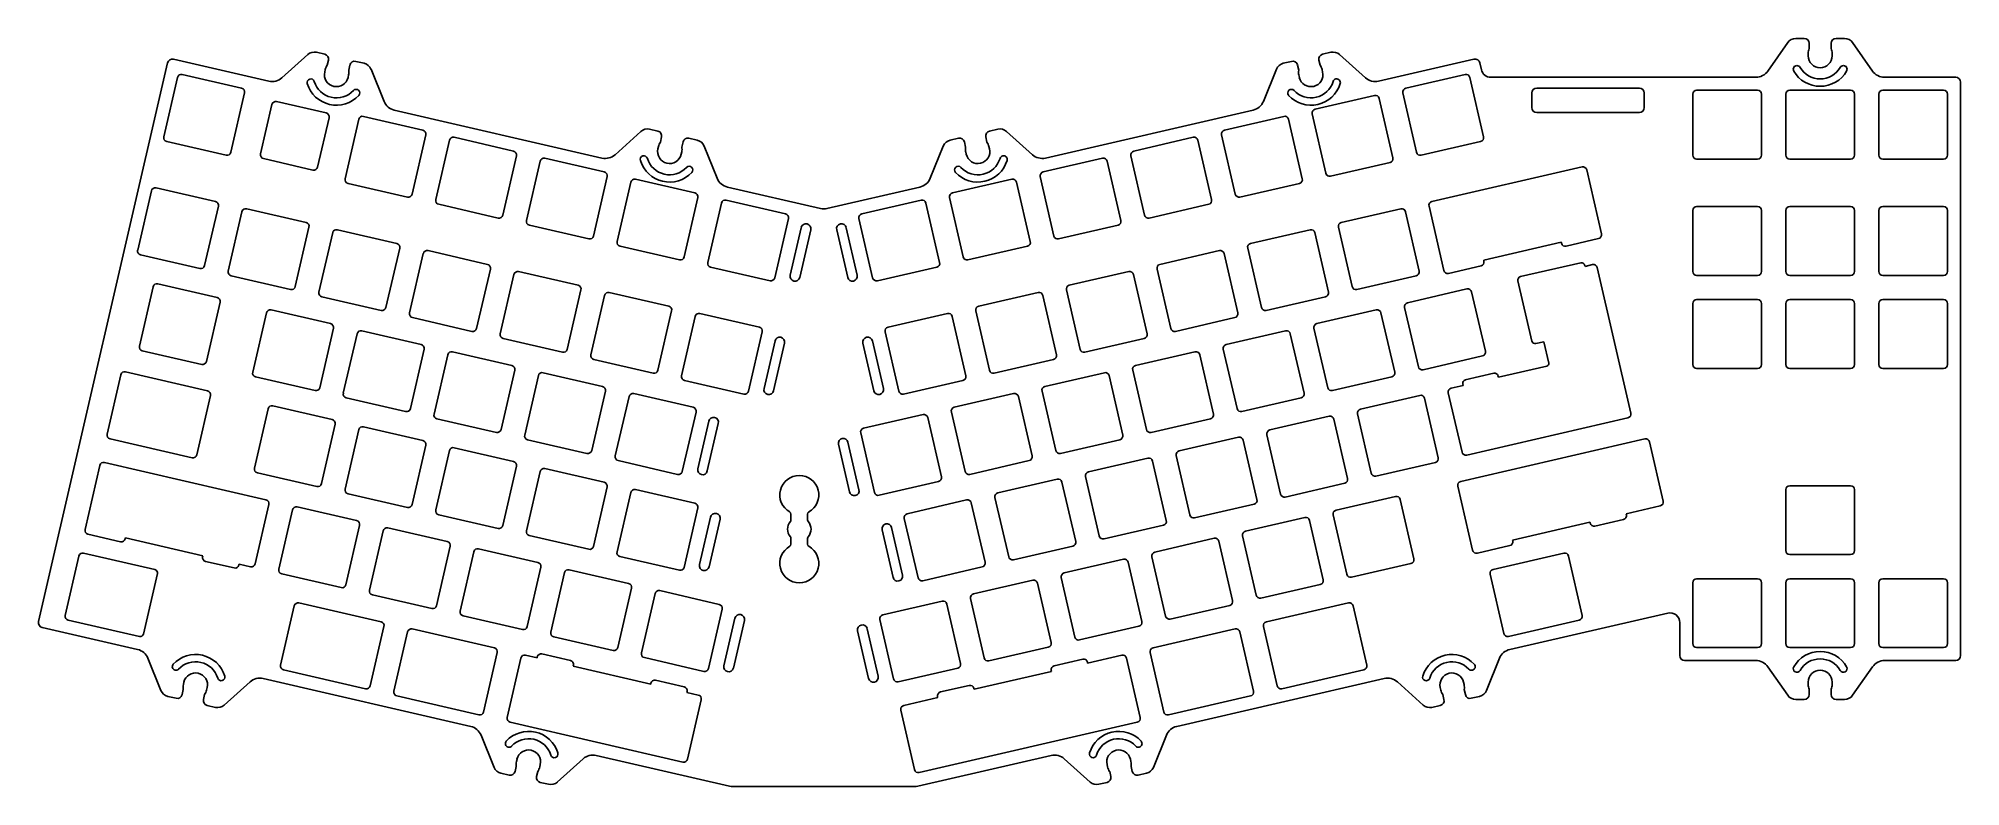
# Model space of a CAD drawing. Header units: millimetres. Extents: x 1064 to 1458, y 467 to 620.
import ezdxf

# ---------------------------------------------------------------- set-up
doc = ezdxf.new("R2010")
doc.units = ezdxf.units.MM
doc.layers.get('0').update_dxf_attribs({"linetype": 'CONTINUOUS'})

msp = doc.modelspace()

# ---------------------------------------------------------------- linework, layer by layer
for p, q in [((1422.45, 618.97), (1418.37, 613.15)), ((1424.08, 619.82), (1425.85, 619.82)), ((1426.85, 617.74), (1426.85, 618.82)), ((1431.35, 617.74), (1431.35, 618.82)), ((1432.35, 619.82), (1434.1, 619.82)), ((1435.74, 618.97), (1439.81, 613.15)), ((1090.72, 614.83), (1064.31, 500.43)), ((1091.92, 615.58), (1111.45, 611.07)), ((1119.42, 616.53), (1114.14, 611.77)), ((1122.92, 616.59), (1121.21, 616.99)), ((1123.43, 614.34), (1123.67, 615.39)), ((1127.81, 613.33), (1128.06, 614.38)), ((1130.97, 614.73), (1129.26, 615.13)), ((1319.16, 614.74), (1320.88, 615.13)), ((1322.32, 613.33), (1322.08, 614.38)), ((1326.7, 614.34), (1326.46, 615.4)), ((1327.21, 616.59), (1328.92, 616.99)), ((1330.71, 616.53), (1336, 611.77)), ((1338.68, 611.07), (1358.21, 615.58)), ((1359.41, 614.83), (1359.74, 613.42)), ((1426.65, 616.27), (1426.65, 616.77)), ((1431.55, 616.27), (1431.55, 616.77)), ((1092.76, 611.84), (1089.95, 599.68)), ((1105.88, 609.63), (1093.72, 612.44)), ((1122.9, 612.95), (1123.02, 613.44)), ((1127.68, 611.85), (1127.79, 612.34)), ((1132.38, 613.54), (1135.04, 606.94)), ((1317.76, 613.54), (1315.09, 606.94)), ((1322.46, 611.85), (1322.34, 612.34)), ((1327.23, 612.95), (1327.12, 613.44)), ((1344.25, 609.63), (1356.41, 612.44)), ((1357.37, 611.84), (1360.18, 599.68)), ((1361.68, 611.87), (1415.92, 611.87)), ((1442.27, 611.87), (1456.84, 611.87)), ((1457.84, 610.87), (1457.84, 493.46)), ((1106.48, 608.67), (1103.67, 596.51)), ((1112.1, 606.3), (1109.76, 596.17)), ((1113.06, 606.9), (1123.19, 604.56)), ((1325.69, 605.34), (1337.85, 608.15)), ((1338.81, 607.55), (1341.62, 595.39)), ((1343.65, 608.67), (1346.46, 596.51)), ((1370.07, 608.67), (1370.07, 605.67)), ((1371.07, 609.67), (1392.07, 609.67)), ((1393.07, 608.67), (1393.07, 605.67)), ((1403, 608.41), (1403, 595.93)), ((1403.8, 609.21), (1416.28, 609.21)), ((1417.08, 608.41), (1417.08, 595.93)), ((1422.05, 608.41), (1422.05, 595.93)), ((1422.85, 609.21), (1435.33, 609.21)), ((1436.13, 608.41), (1436.13, 595.93)), ((1441.1, 608.41), (1441.1, 595.93)), ((1441.9, 609.21), (1454.38, 609.21)), ((1455.18, 608.41), (1455.18, 595.93)), ((1123.79, 603.6), (1121.45, 593.47)), ((1129.88, 603.27), (1127.08, 591.11)), ((1143, 601.06), (1130.84, 603.87)), ((1137.15, 605.14), (1179.66, 595.33)), ((1270.47, 595.33), (1312.98, 605.14)), ((1307.13, 601.06), (1319.29, 603.87)), ((1320.25, 603.27), (1323.06, 591.11)), ((1325.09, 604.38), (1327.9, 592.22)), ((1371.07, 604.67), (1392.07, 604.67)), ((1102.71, 595.91), (1090.55, 598.72)), ((1143.6, 600.1), (1140.79, 587.94)), ((1148.44, 598.98), (1145.64, 586.82)), ((1161.56, 596.77), (1149.4, 599.58)), ((1187.63, 600.78), (1182.34, 596.02)), ((1191.13, 600.85), (1189.42, 601.24)), ((1191.64, 598.59), (1191.88, 599.65)), ((1196.02, 597.58), (1196.26, 598.63)), ((1199.18, 598.99), (1197.46, 599.38)), ((1250.96, 598.99), (1252.67, 599.39)), ((1254.11, 597.58), (1253.87, 598.64)), ((1258.5, 598.6), (1258.25, 599.65)), ((1259, 600.85), (1260.72, 601.24)), ((1262.51, 600.78), (1267.79, 596.02)), ((1288.57, 596.77), (1300.73, 599.58)), ((1301.69, 598.98), (1304.49, 586.82)), ((1306.53, 600.1), (1309.34, 587.94)), ((1347.42, 595.91), (1359.58, 598.72)), ((1110.36, 595.21), (1120.49, 592.87)), ((1162.16, 595.81), (1159.36, 583.65)), ((1167.01, 594.7), (1164.2, 582.54)), ((1180.13, 592.49), (1167.97, 595.29)), ((1191.11, 597.21), (1191.22, 597.69)), ((1195.88, 596.11), (1196, 596.59)), ((1200.58, 597.79), (1203.25, 591.19)), ((1249.55, 597.79), (1246.89, 591.19)), ((1254.25, 596.11), (1254.14, 596.59)), ((1259.02, 597.21), (1258.91, 597.7)), ((1270, 592.49), (1282.16, 595.29)), ((1283.12, 594.7), (1285.93, 582.54)), ((1287.97, 595.81), (1290.77, 583.65)), ((1328.86, 591.62), (1341.02, 594.43)), ((1403.8, 595.13), (1416.28, 595.13)), ((1422.85, 595.13), (1435.33, 595.13)), ((1441.9, 595.13), (1454.38, 595.13)), ((1180.73, 591.53), (1177.92, 579.37)), ((1185.57, 590.41), (1182.76, 578.25)), ((1198.69, 588.2), (1186.53, 591.01)), ((1251.44, 588.2), (1263.6, 591.01)), ((1264.56, 590.41), (1267.37, 578.25)), ((1269.41, 591.53), (1272.21, 579.37)), ((1349.61, 586.43), (1380.33, 593.52)), ((1381.29, 592.92), (1384.32, 579.79)), ((1087.4, 588.63), (1084.6, 576.47)), ((1100.52, 586.43), (1088.36, 589.23)), ((1139.84, 587.34), (1127.67, 590.15)), ((1199.29, 587.24), (1196.48, 575.08)), ((1217.25, 583.92), (1205.09, 586.72)), ((1205.35, 589.39), (1224.39, 585)), ((1225.74, 585), (1244.78, 589.39)), ((1232.88, 583.92), (1245.04, 586.72)), ((1250.84, 587.24), (1253.65, 575.08)), ((1310.3, 587.34), (1322.46, 590.15)), ((1101.12, 585.47), (1098.31, 573.31)), ((1105.96, 584.35), (1103.16, 572.19)), ((1119.08, 582.14), (1106.92, 584.95)), ((1158.4, 583.05), (1146.24, 585.86)), ((1204.13, 586.12), (1201.32, 573.96)), ((1217.85, 582.96), (1215.04, 570.8)), ((1232.28, 582.96), (1235.09, 570.8)), ((1246, 586.12), (1248.81, 573.96)), ((1291.73, 583.05), (1303.89, 585.86)), ((1331.05, 582.14), (1343.21, 584.95)), ((1344.17, 584.35), (1346.97, 572.19)), ((1349.01, 585.47), (1352.04, 572.33)), ((1403, 584.6), (1403, 572.12)), ((1403.8, 585.4), (1416.28, 585.4)), ((1417.08, 584.6), (1417.08, 572.12)), ((1422.05, 584.6), (1422.05, 572.12)), ((1422.85, 585.4), (1435.33, 585.4)), ((1436.13, 584.6), (1436.13, 572.12)), ((1441.1, 584.6), (1441.1, 572.12)), ((1441.9, 585.4), (1454.38, 585.4)), ((1455.18, 584.6), (1455.18, 572.12)), ((1119.68, 581.18), (1116.88, 569.02)), ((1124.53, 580.06), (1121.72, 567.9)), ((1137.65, 577.86), (1125.49, 580.66)), ((1176.96, 578.77), (1164.8, 581.58)), ((1218.2, 571.34), (1220.45, 581.08)), ((1222.4, 580.63), (1220.15, 570.89)), ((1229.98, 570.89), (1227.73, 580.63)), ((1229.68, 581.08), (1231.93, 571.34)), ((1273.17, 578.77), (1285.33, 581.58)), ((1312.48, 577.86), (1324.65, 580.66)), ((1325.6, 580.06), (1328.41, 567.9)), ((1330.45, 581.18), (1333.25, 569.02)), ((1377.07, 577.29), (1383.72, 578.83)), ((1097.35, 572.71), (1085.19, 575.51)), ((1138.25, 576.9), (1135.44, 564.74)), ((1143.09, 575.78), (1140.28, 563.62)), ((1156.21, 573.57), (1144.05, 576.38)), ((1195.52, 574.48), (1183.36, 577.29)), ((1254.61, 574.48), (1266.77, 577.29)), ((1293.92, 573.57), (1306.08, 576.38)), ((1307.04, 575.78), (1309.85, 563.62)), ((1311.89, 576.9), (1314.69, 564.74)), ((1360.21, 574.42), (1376.07, 578.08)), ((1376.11, 577.89), (1376.07, 578.08)), ((1115.92, 568.42), (1103.76, 571.23)), ((1156.81, 572.61), (1154, 560.45)), ((1161.65, 571.49), (1158.84, 559.33)), ((1174.77, 569.29), (1162.61, 572.09)), ((1214.08, 570.2), (1201.92, 573.01)), ((1236.05, 570.2), (1248.21, 573.01)), ((1275.36, 569.29), (1287.52, 572.09)), ((1288.48, 571.49), (1291.29, 559.33)), ((1293.32, 572.61), (1296.13, 560.45)), ((1334.21, 568.42), (1346.37, 571.23)), ((1353, 571.73), (1359.65, 573.27)), ((1360.21, 574.42), (1360.25, 574.23)), ((1367.73, 571.05), (1380.07, 573.9)), ((1380.9, 573.37), (1380.95, 573.16)), ((1380.95, 573.16), (1382.48, 573.51)), ((1383.44, 572.91), (1390.33, 543.11)), ((1403.8, 571.32), (1416.28, 571.32)), ((1422.85, 571.32), (1435.33, 571.32)), ((1441.9, 571.32), (1454.38, 571.32)), ((1087.76, 569), (1084.95, 556.84)), ((1100.88, 566.79), (1088.72, 569.6)), ((1134.48, 564.14), (1122.32, 566.94)), ((1175.37, 568.33), (1172.56, 556.17)), ((1180.21, 567.21), (1177.4, 555.05)), ((1193.33, 565), (1181.17, 567.81)), ((1256.8, 565), (1268.96, 567.81)), ((1269.92, 567.21), (1272.73, 555.05)), ((1274.76, 568.33), (1277.57, 556.17)), ((1315.65, 564.14), (1327.81, 566.94)), ((1344.61, 565.72), (1356.77, 568.53)), ((1357.73, 567.93), (1360.54, 555.77)), ((1367.21, 570.21), (1370.05, 557.87)), ((1101.48, 565.83), (1098.67, 553.67)), ((1110.96, 563.64), (1108.15, 551.48)), ((1124.08, 561.44), (1111.92, 564.24)), ((1193.93, 564.04), (1191.12, 551.88)), ((1198.77, 562.92), (1195.97, 550.76)), ((1211.89, 560.71), (1199.73, 563.52)), ((1238.24, 560.71), (1250.4, 563.52)), ((1251.36, 562.92), (1254.16, 550.76)), ((1256.2, 564.04), (1259.01, 551.88)), ((1326.05, 561.44), (1338.21, 564.24)), ((1339.17, 563.64), (1341.98, 551.48)), ((1344.01, 564.76), (1346.82, 552.6)), ((1403, 565.55), (1403, 553.07)), ((1403.8, 566.35), (1416.28, 566.35)), ((1417.08, 565.55), (1417.08, 553.07)), ((1422.05, 565.55), (1422.05, 553.07)), ((1422.85, 566.35), (1435.33, 566.35)), ((1436.13, 565.55), (1436.13, 553.07)), ((1441.1, 565.55), (1441.1, 553.07)), ((1441.9, 566.35), (1454.38, 566.35)), ((1455.18, 565.55), (1455.18, 553.07)), ((1124.68, 560.48), (1121.87, 548.32)), ((1129.52, 559.36), (1126.71, 547.2)), ((1142.64, 557.15), (1130.48, 559.96)), ((1153.04, 559.85), (1140.88, 562.66)), ((1212.49, 559.76), (1209.68, 547.6)), ((1237.64, 559.76), (1240.45, 547.6)), ((1297.09, 559.85), (1309.25, 562.66)), ((1307.49, 557.15), (1319.65, 559.96)), ((1320.61, 559.36), (1323.42, 547.2)), ((1325.45, 560.48), (1328.26, 548.32)), ((1097.71, 553.07), (1085.55, 555.88)), ((1143.24, 556.19), (1140.43, 544.03)), ((1148.08, 555.07), (1145.28, 542.91)), ((1161.2, 552.87), (1149.04, 555.67)), ((1171.6, 555.57), (1159.44, 558.37)), ((1212.85, 548.14), (1215.1, 557.88)), ((1217.05, 557.43), (1214.8, 547.69)), ((1235.33, 547.69), (1233.08, 557.43)), ((1235.03, 557.88), (1237.28, 548.14)), ((1278.53, 555.57), (1290.69, 558.37)), ((1288.93, 552.87), (1301.09, 555.67)), ((1302.05, 555.07), (1304.85, 542.91)), ((1306.89, 556.19), (1309.7, 544.03)), ((1370.89, 557.35), (1372.51, 557.72)), ((1372.51, 557.72), (1373.52, 553.35)), ((1098.91, 547.7), (1082.11, 551.57)), ((1161.8, 551.91), (1159, 539.75)), ((1179.76, 548.58), (1167.6, 551.39)), ((1190.16, 551.28), (1178, 554.09)), ((1259.97, 551.28), (1272.13, 554.09)), ((1270.37, 548.58), (1282.53, 551.39)), ((1288.33, 551.91), (1291.14, 539.75)), ((1347.78, 552), (1359.94, 554.81)), ((1356.44, 549.92), (1362.29, 551.27)), ((1363.2, 550.45), (1373.14, 552.75)), ((1403.8, 552.27), (1416.28, 552.27)), ((1422.85, 552.27), (1435.33, 552.27)), ((1441.9, 552.27), (1454.38, 552.27)), ((1081.15, 550.98), (1078.34, 538.82)), ((1120.91, 547.72), (1108.75, 550.53)), ((1166.65, 550.79), (1163.84, 538.63)), ((1180.36, 547.62), (1177.56, 535.46)), ((1198.33, 544.3), (1186.17, 547.1)), ((1208.73, 547), (1196.57, 549.8)), ((1241.41, 547), (1253.57, 549.8)), ((1251.8, 544.3), (1263.96, 547.1)), ((1269.77, 547.62), (1272.57, 535.46)), ((1283.49, 550.79), (1286.29, 538.63)), ((1329.22, 547.72), (1341.38, 550.53)), ((1352.96, 547.27), (1355.76, 535.13)), ((1353.56, 548.23), (1355.98, 548.79)), ((1355.92, 549.08), (1355.98, 548.79)), ((1363.13, 550.74), (1363.2, 550.45)), ((1099.51, 546.74), (1096.7, 534.58)), ((1111.32, 544.01), (1108.51, 531.85)), ((1124.43, 541.8), (1112.27, 544.61)), ((1139.47, 543.43), (1127.31, 546.24)), ((1185.21, 546.5), (1182.4, 534.34)), ((1198.93, 543.34), (1196.12, 531.18)), ((1251.2, 543.34), (1254.01, 531.18)), ((1264.92, 546.5), (1267.73, 534.34)), ((1310.66, 543.43), (1322.82, 546.24)), ((1334.98, 543.95), (1347.14, 546.75)), ((1348.1, 546.15), (1350.9, 533.99)), ((1125.03, 540.84), (1122.23, 528.68)), ((1129.88, 539.73), (1127.07, 527.57)), ((1143, 537.52), (1130.84, 540.33)), ((1158.04, 539.15), (1145.88, 541.95)), ((1199.28, 531.72), (1201.53, 541.46)), ((1203.48, 541.01), (1201.23, 531.27)), ((1233.24, 540.01), (1245.4, 542.82)), ((1246.36, 542.22), (1249.17, 530.06)), ((1292.09, 539.15), (1304.26, 541.95)), ((1316.42, 539.66), (1328.58, 542.47)), ((1329.53, 541.87), (1332.34, 529.71)), ((1334.38, 542.99), (1337.18, 530.83)), ((1356.72, 534.53), (1389.73, 542.15)), ((1095.74, 533.98), (1078.94, 537.86)), ((1143.6, 536.56), (1140.79, 524.4)), ((1148.44, 535.44), (1145.63, 523.28)), ((1161.56, 533.23), (1149.4, 536.04)), ((1176.6, 534.86), (1164.44, 537.67)), ((1230.34, 526.98), (1228.09, 536.73)), ((1230.04, 537.18), (1232.29, 527.43)), ((1232.64, 539.05), (1235.45, 526.89)), ((1273.53, 534.86), (1285.69, 537.67)), ((1297.85, 535.38), (1310.01, 538.18)), ((1310.97, 537.58), (1313.78, 525.42)), ((1315.82, 538.7), (1318.62, 526.54)), ((1355.5, 529.13), (1393.19, 537.83)), ((1394.15, 537.23), (1396.95, 525.07)), ((1076.87, 532.41), (1073.83, 519.28)), ((1110.87, 525.38), (1077.83, 533.01)), ((1162.16, 532.27), (1159.35, 520.11)), ((1180.12, 528.95), (1167.96, 531.76)), ((1195.16, 530.58), (1183, 533.38)), ((1254.97, 530.58), (1267.13, 533.38)), ((1279.29, 531.09), (1291.45, 533.9)), ((1292.41, 533.3), (1295.22, 521.14)), ((1297.25, 534.42), (1300.06, 522.26)), ((1338.14, 530.23), (1350.3, 533.03)), ((1121.27, 528.08), (1109.11, 530.89)), ((1167, 531.16), (1164.19, 519)), ((1180.72, 527.99), (1177.91, 515.83)), ((1198.68, 524.66), (1186.52, 527.47)), ((1236.41, 526.29), (1248.57, 529.1)), ((1260.73, 526.81), (1272.89, 529.61)), ((1273.85, 529.01), (1276.66, 516.85)), ((1278.69, 530.13), (1281.5, 517.97)), ((1319.58, 525.94), (1331.74, 528.75)), ((1354.9, 528.17), (1357.94, 515.04)), ((1422.05, 527.45), (1422.05, 514.97)), ((1422.85, 528.25), (1435.33, 528.25)), ((1436.13, 527.45), (1436.13, 514.97)), ((1111.47, 524.43), (1108.66, 512.27)), ((1129.43, 521.1), (1117.27, 523.91)), ((1139.83, 523.8), (1127.67, 526.61)), ((1185.56, 526.87), (1182.75, 514.71)), ((1199.28, 523.7), (1196.47, 511.54)), ((1242.17, 522.52), (1254.33, 525.33)), ((1255.29, 524.73), (1258.1, 512.57)), ((1260.13, 525.85), (1262.94, 513.69)), ((1301.02, 521.66), (1313.18, 524.46)), ((1329.98, 523.24), (1342.14, 526.05)), ((1343.1, 525.45), (1345.91, 513.29)), ((1389.37, 522.5), (1396.35, 524.12)), ((1116.31, 523.31), (1113.5, 511.15)), ((1130.03, 520.14), (1127.22, 507.98)), ((1147.99, 516.81), (1135.83, 519.62)), ((1158.39, 519.51), (1146.23, 522.32)), ((1199.64, 512.09), (1201.89, 521.83)), ((1203.84, 521.38), (1201.59, 511.64)), ((1218.37, 522.43), (1218.37, 521.25)), ((1221.77, 522.43), (1221.77, 521.25)), ((1238.96, 519.69), (1241.21, 509.94)), ((1241.57, 521.56), (1244.38, 509.4)), ((1282.46, 517.37), (1294.62, 520.18)), ((1311.42, 518.96), (1323.58, 521.76)), ((1324.54, 521.16), (1327.35, 509)), ((1329.38, 522.28), (1332.19, 510.12)), ((1366.1, 517.13), (1381.96, 520.79)), ((1381.96, 520.79), (1382.01, 520.6)), ((1382.97, 520), (1388.81, 521.35)), ((1389.37, 522.5), (1389.41, 522.31)), ((1081.09, 516.78), (1074.43, 518.32)), ((1082.05, 517.38), (1082.09, 517.58)), ((1097.95, 513.92), (1082.09, 517.58)), ((1134.87, 519.02), (1132.06, 506.86)), ((1148.59, 515.85), (1145.78, 503.69)), ((1176.95, 515.23), (1164.79, 518.04)), ((1218.37, 517.47), (1218.37, 516.29)), ((1221.77, 517.47), (1221.77, 516.29)), ((1239.26, 509.49), (1237.01, 519.24)), ((1263.9, 513.09), (1276.06, 515.89)), ((1292.86, 514.67), (1305.02, 517.48)), ((1305.98, 516.88), (1308.78, 504.72)), ((1310.82, 518), (1313.63, 505.84)), ((1358.9, 514.44), (1365.55, 515.98)), ((1366.1, 517.13), (1366.15, 516.94)), ((1072.58, 513.85), (1069.77, 501.69)), ((1088.12, 511.09), (1073.54, 514.45)), ((1097.9, 513.72), (1097.95, 513.92)), ((1104.35, 511.41), (1098.5, 512.76)), ((1105.31, 512.01), (1105.35, 512.21)), ((1107.7, 511.67), (1105.35, 512.21)), ((1153.43, 514.74), (1150.63, 502.58)), ((1166.55, 512.53), (1154.39, 515.34)), ((1195.51, 510.94), (1183.35, 513.75)), ((1274.3, 510.39), (1286.46, 513.19)), ((1287.42, 512.59), (1290.22, 500.43)), ((1292.26, 513.71), (1295.07, 501.55)), ((1333.15, 509.52), (1345.31, 512.33)), ((1362.11, 511.11), (1376.59, 514.45)), ((1377.55, 513.85), (1380.36, 501.69)), ((1422.85, 514.17), (1435.33, 514.17)), ((1088.64, 510.25), (1085.79, 497.89)), ((1126.26, 507.38), (1114.1, 510.19)), ((1167.15, 511.57), (1164.35, 499.41)), ((1172, 510.45), (1169.19, 498.29)), ((1185.12, 508.24), (1172.96, 511.05)), ((1245.34, 508.8), (1257.5, 511.61)), ((1255.73, 506.1), (1267.89, 508.91)), ((1268.85, 508.31), (1271.66, 496.15)), ((1273.7, 509.43), (1276.5, 497.27)), ((1314.59, 505.24), (1326.75, 508.05)), ((1361.51, 510.15), (1364.32, 497.99)), ((1403, 508.4), (1403, 495.92)), ((1403.8, 509.2), (1416.28, 509.2)), ((1417.08, 508.4), (1417.08, 495.92)), ((1422.05, 508.4), (1422.05, 495.92)), ((1422.85, 509.2), (1435.33, 509.2)), ((1436.13, 508.4), (1436.13, 495.92)), ((1441.1, 508.4), (1441.1, 495.92)), ((1441.9, 509.2), (1454.38, 509.2)), ((1455.18, 508.4), (1455.18, 495.92)), ((1134.43, 500.4), (1117.63, 504.27)), ((1144.82, 503.1), (1132.66, 505.9)), ((1185.71, 507.28), (1182.91, 495.12)), ((1190.56, 506.17), (1187.75, 494.01)), ((1203.68, 503.96), (1191.52, 506.77)), ((1237.17, 501.82), (1249.33, 504.62)), ((1250.29, 504.02), (1253.1, 491.86)), ((1255.13, 505.14), (1257.94, 492.98)), ((1296.03, 500.95), (1308.19, 503.76)), ((1315.7, 500.4), (1332.51, 504.27)), ((1084.95, 497.37), (1070.37, 500.73)), ((1116.67, 503.67), (1113.86, 491.51)), ((1163.39, 498.81), (1151.23, 501.62)), ((1204.28, 503), (1201.47, 490.84)), ((1204.63, 491.38), (1206.88, 501.12)), ((1208.83, 500.67), (1206.58, 490.93)), ((1236.57, 500.86), (1239.38, 488.7)), ((1333.46, 503.67), (1336.27, 491.51)), ((1365.28, 497.39), (1379.76, 500.73)), ((1397.89, 502.19), (1365.54, 494.72)), ((1400.34, 500.24), (1400.34, 493.46)), ((1065.06, 499.23), (1084.59, 494.72)), ((1135.03, 499.44), (1132.22, 487.28)), ((1139.87, 498.32), (1137.06, 486.16)), ((1157.63, 495.04), (1140.83, 498.92)), ((1181.95, 494.52), (1169.79, 497.33)), ((1234.27, 488.79), (1232.02, 498.53)), ((1233.97, 498.98), (1236.22, 489.24)), ((1277.46, 496.67), (1289.62, 499.47)), ((1292.5, 495.04), (1309.3, 498.92)), ((1310.26, 498.32), (1313.07, 486.16)), ((1315.11, 499.44), (1317.91, 487.28)), ((1089.36, 486.32), (1086.7, 492.92)), ((1158.23, 494.08), (1155.42, 481.92)), ((1163.07, 492.96), (1160.26, 480.8)), ((1166.38, 493.02), (1164.03, 493.56)), ((1166.38, 493.02), (1166.42, 493.21)), ((1173.23, 492.46), (1167.38, 493.81)), ((1200.51, 490.24), (1188.35, 493.05)), ((1258.9, 492.38), (1271.06, 495.19)), ((1278.11, 492.74), (1272.26, 491.39)), ((1279.11, 491.95), (1279.07, 492.14)), ((1279.11, 491.95), (1286.1, 493.56)), ((1287.06, 492.96), (1289.87, 480.8)), ((1291.9, 494.08), (1294.71, 481.92)), ((1360.77, 486.32), (1363.44, 492.92)), ((1401.34, 492.46), (1415.91, 492.46)), ((1403.8, 495.12), (1416.28, 495.12)), ((1422.85, 495.12), (1435.33, 495.12)), ((1441.9, 495.12), (1454.38, 495.12)), ((1442.28, 492.46), (1456.84, 492.46)), ((1102.32, 483.33), (1107.6, 488.09)), ((1110.29, 488.79), (1152.8, 478.97)), ((1131.26, 486.68), (1114.46, 490.55)), ((1173.78, 491.31), (1173.83, 491.5)), ((1189.64, 487.65), (1173.78, 491.31)), ((1196.49, 487.09), (1190.64, 488.44)), ((1240.34, 488.1), (1252.5, 490.9)), ((1255.85, 486.58), (1271.71, 490.24)), ((1271.71, 490.24), (1271.66, 490.43)), ((1339.85, 488.79), (1297.34, 478.97)), ((1318.87, 486.68), (1335.67, 490.55)), ((1347.82, 483.33), (1342.53, 488.09)), ((1422.45, 485.35), (1418.37, 491.18)), ((1426.64, 488.05), (1426.64, 487.55)), ((1431.54, 488.05), (1431.54, 487.55)), ((1435.74, 485.35), (1439.82, 491.18)), ((1090.77, 485.12), (1092.48, 484.73)), ((1093.93, 486.53), (1093.68, 485.48)), ((1094.06, 488.01), (1093.95, 487.52)), ((1098.31, 485.52), (1098.07, 484.47)), ((1098.84, 486.91), (1098.72, 486.42)), ((1154.46, 481.32), (1137.66, 485.2)), ((1189.64, 487.65), (1189.69, 487.84)), ((1197.05, 485.94), (1197.09, 486.13)), ((1199.39, 485.4), (1197.05, 485.94)), ((1199.99, 484.44), (1197.18, 472.28)), ((1241.46, 483.25), (1248.44, 484.87)), ((1248.44, 484.87), (1248.4, 485.06)), ((1254.85, 487.37), (1249, 486.02)), ((1255.85, 486.58), (1255.81, 486.77)), ((1295.67, 481.32), (1312.47, 485.2)), ((1351.3, 486.91), (1351.41, 486.42)), ((1351.82, 485.52), (1352.07, 484.47)), ((1356.07, 488.01), (1356.18, 487.52)), ((1356.21, 486.53), (1356.45, 485.48)), ((1359.37, 485.13), (1357.65, 484.73)), ((1425.84, 484.5), (1424.08, 484.5)), ((1426.84, 486.58), (1426.84, 485.5)), ((1431.34, 486.58), (1431.34, 485.5)), ((1434.1, 484.5), (1432.34, 484.5)), ((1098.82, 483.27), (1100.53, 482.87)), ((1240.86, 482.29), (1243.67, 470.13)), ((1351.32, 483.27), (1349.6, 482.87)), ((1157.57, 470.58), (1154.9, 477.17)), ((1196.22, 471.68), (1160.86, 479.84)), ((1244.63, 469.53), (1289.27, 479.84)), ((1292.56, 470.58), (1295.23, 477.17)), ((1170.52, 467.59), (1175.81, 472.35)), ((1178.49, 473.04), (1205.8, 466.74)), ((1271.64, 473.04), (1244.33, 466.74)), ((1279.61, 467.59), (1274.32, 472.35)), ((1158.97, 469.38), (1160.69, 468.98)), ((1162.13, 470.78), (1161.89, 469.73)), ((1162.27, 472.26), (1162.16, 471.77)), ((1166.52, 469.77), (1166.27, 468.72)), ((1167.04, 471.16), (1166.93, 470.67)), ((1283.09, 471.16), (1283.2, 470.67)), ((1283.62, 469.77), (1283.86, 468.72)), ((1287.87, 472.26), (1287.98, 471.77)), ((1288, 470.78), (1288.25, 469.73)), ((1291.16, 469.38), (1289.44, 468.98)), ((1167.02, 467.52), (1168.74, 467.12)), ((1243.66, 466.66), (1206.47, 466.66)), ((1283.11, 467.52), (1281.4, 467.13))]:
    msp.add_line(p, q)
for centre, radius, start, end in [((1424.08, 617.82), 2, 90, 145), ((1425.85, 618.82), 1, 0, 90), ((1432.35, 618.82), 1, 90, 180), ((1434.1, 617.82), 2, 35, 90), ((1091.7, 614.61), 1, 77, 167), ((1120.76, 615.04), 2, 77, 132), ((1122.7, 615.62), 1, 347, 77), ((1125.4, 612.89), 2.45, 143.6886, 167), ((1129.03, 614.16), 1, 77, 167), ((1130.52, 612.79), 2, 22, 77), ((1319.61, 612.79), 2, 103, 158), ((1321.1, 614.16), 1, 13, 103), ((1327.44, 615.62), 1, 103, 193), ((1324.73, 612.89), 2.45, 13, 36.3114), ((1329.37, 615.04), 2, 48, 103), ((1358.44, 614.61), 1, 13, 103), ((1424.33, 613.52), 0.75, 30, 210), ((1429.1, 616.77), 2.45, 156.6886, 180), ((1429.1, 616.27), 2.45, 180, 0), ((1429.1, 616.77), 2.45, 0, 23.3114), ((1433.86, 613.52), 0.75, 330, 150), ((1093.54, 611.66), 0.8, 77, 167), ((1112.13, 613.99), 3, 257, 312), ((1120.04, 610.79), 0.75, 17, 197), ((1125.3, 612.4), 6.25, 197, 317), ((1125.3, 612.4), 4.75, 197, 317), ((1125.29, 612.4), 2.45, 167, 347), ((1125.4, 612.89), 2.45, 347, 10.3114), ((1324.84, 612.4), 6.25, 223, 343), ((1324.84, 612.4), 4.75, 223, 343), ((1324.73, 612.89), 2.45, 169.6886, 193), ((1324.84, 612.4), 2.45, 193, 13), ((1330.1, 610.79), 0.75, 343, 163), ((1338.01, 614), 3, 228, 283), ((1356.59, 611.66), 0.8, 13, 103), ((1361.68, 613.87), 2, 193, 270), ((1415.92, 614.87), 3, 270, 325), ((1429.1, 616.27), 6.25, 210, 330), ((1429.1, 616.27), 4.75, 210, 330), ((1442.27, 614.87), 3, 215, 270), ((1456.84, 610.87), 1, 0, 90), ((1105.7, 608.85), 0.8, 347, 77), ((1112.88, 606.12), 0.8, 77, 167), ((1129.32, 608.65), 0.75, 317, 137), ((1137.82, 608.06), 3, 202, 257), ((1312.31, 608.06), 3, 283, 338), ((1320.82, 608.65), 0.75, 43, 223), ((1338.03, 607.37), 0.8, 13, 103), ((1344.43, 608.85), 0.8, 103, 193), ((1371.07, 608.67), 1, 90, 180), ((1392.07, 608.67), 1, 0, 90), ((1403.8, 608.41), 0.8, 90, 180), ((1416.28, 608.41), 0.8, 0, 90), ((1422.85, 608.41), 0.8, 90, 180), ((1435.33, 608.41), 0.8, 0, 90), ((1441.9, 608.41), 0.8, 90, 180), ((1454.38, 608.41), 0.8, 0, 90), ((1123.01, 603.78), 0.8, 347, 77), ((1130.66, 603.09), 0.8, 77, 167), ((1319.47, 603.09), 0.8, 13, 103), ((1325.87, 604.56), 0.8, 103, 193), ((1371.07, 605.67), 1, 180, 270), ((1392.07, 605.67), 1, 270, 0), ((1090.73, 599.5), 0.8, 167, 257), ((1142.82, 600.28), 0.8, 347, 77), ((1149.22, 598.8), 0.8, 77, 167), ((1188.97, 599.29), 2, 77, 132), ((1190.9, 599.87), 1, 347, 77), ((1193.61, 597.14), 2.45, 143.6886, 167), ((1197.24, 598.41), 1, 77, 167), ((1198.73, 597.04), 2, 22, 77), ((1251.41, 597.04), 2, 103, 158), ((1252.9, 598.41), 1, 13, 103), ((1259.23, 599.87), 1, 103, 193), ((1256.52, 597.14), 2.45, 13, 36.3114), ((1261.17, 599.29), 2, 48, 103), ((1300.91, 598.8), 0.8, 13, 103), ((1307.31, 600.28), 0.8, 103, 193), ((1359.4, 599.5), 0.8, 283, 13), ((1102.89, 596.69), 0.8, 257, 347), ((1110.54, 595.99), 0.8, 167, 257), ((1161.38, 595.99), 0.8, 347, 77), ((1167.79, 594.52), 0.8, 77, 167), ((1180.33, 598.25), 3, 257, 312), ((1188.24, 595.05), 0.75, 17, 197), ((1193.5, 596.66), 6.25, 197, 317), ((1193.5, 596.66), 4.75, 197, 317), ((1193.5, 596.66), 2.45, 167, 347), ((1193.61, 597.14), 2.45, 347, 10.3114), ((1256.64, 596.66), 6.25, 223, 343), ((1256.64, 596.66), 4.75, 223, 343), ((1256.52, 597.14), 2.45, 169.6886, 193), ((1256.64, 596.66), 2.45, 193, 13), ((1261.9, 595.05), 0.75, 343, 163), ((1269.8, 598.25), 3, 228, 283), ((1282.34, 594.52), 0.8, 13, 103), ((1288.75, 595.99), 0.8, 103, 193), ((1340.84, 595.21), 0.8, 283, 13), ((1347.24, 596.69), 0.8, 193, 283), ((1403.8, 595.93), 0.8, 180, 270), ((1416.28, 595.93), 0.8, 270, 0), ((1422.85, 595.93), 0.8, 180, 270), ((1435.33, 595.93), 0.8, 270, 0), ((1441.9, 595.93), 0.8, 180, 270), ((1454.38, 595.93), 0.8, 270, 0), ((1120.67, 593.65), 0.8, 257, 347), ((1127.85, 590.93), 0.8, 167, 257), ((1179.95, 591.71), 0.8, 347, 77), ((1186.35, 590.23), 0.8, 77, 167), ((1197.52, 592.91), 0.75, 317, 137), ((1206.03, 592.32), 3, 202, 257), ((1244.1, 592.32), 3, 283, 338), ((1252.61, 592.91), 0.75, 43, 223), ((1263.78, 590.23), 0.8, 13, 103), ((1270.18, 591.71), 0.8, 103, 193), ((1322.28, 590.93), 0.8, 283, 13), ((1328.68, 592.4), 0.8, 193, 283), ((1380.51, 592.74), 0.8, 13, 103), ((1088.18, 588.45), 0.8, 77, 167), ((1100.34, 585.65), 0.8, 347, 77), ((1140.01, 588.12), 0.8, 257, 347), ((1146.42, 586.64), 0.8, 167, 257), ((1198.51, 587.42), 0.8, 347, 77), ((1204.91, 585.94), 0.8, 77, 167), ((1245.22, 585.94), 0.8, 13, 103), ((1251.62, 587.42), 0.8, 103, 193), ((1303.71, 586.64), 0.8, 283, 13), ((1310.12, 588.12), 0.8, 193, 283), ((1349.79, 585.65), 0.8, 103, 193), ((1106.74, 584.17), 0.8, 77, 167), ((1158.58, 583.83), 0.8, 257, 347), ((1164.98, 582.36), 0.8, 167, 257), ((1217.07, 583.14), 0.8, 347, 77), ((1225.07, 587.92), 3, 257, 283), ((1233.06, 583.14), 0.8, 103, 193), ((1285.15, 582.36), 0.8, 283, 13), ((1291.55, 583.83), 0.8, 193, 283), ((1343.39, 584.17), 0.8, 13, 103), ((1403.8, 584.6), 0.8, 90, 180), ((1416.28, 584.6), 0.8, 0, 90), ((1422.85, 584.6), 0.8, 90, 180), ((1435.33, 584.6), 0.8, 0, 90), ((1441.9, 584.6), 0.8, 90, 180), ((1454.38, 584.6), 0.8, 0, 90), ((1118.9, 581.36), 0.8, 347, 77), ((1125.31, 579.88), 0.8, 77, 167), ((1177.14, 579.55), 0.8, 257, 347), ((1221.43, 580.86), 1, 347, 167), ((1228.7, 580.86), 1, 13, 193), ((1272.99, 579.55), 0.8, 193, 283), ((1324.83, 579.88), 0.8, 13, 103), ((1331.23, 581.36), 0.8, 103, 193), ((1383.54, 579.61), 0.8, 283, 13), ((1085.37, 576.29), 0.8, 167, 257), ((1137.47, 577.08), 0.8, 347, 77), ((1143.87, 575.6), 0.8, 77, 167), ((1183.54, 578.07), 0.8, 167, 257), ((1195.7, 575.26), 0.8, 257, 347), ((1254.43, 575.26), 0.8, 193, 283), ((1266.59, 578.07), 0.8, 283, 13), ((1306.26, 575.6), 0.8, 13, 103), ((1312.66, 577.08), 0.8, 103, 193), ((1376.89, 578.07), 0.8, 193, 283), ((1097.53, 573.49), 0.8, 257, 347), ((1103.94, 572.01), 0.8, 167, 257), ((1156.03, 572.79), 0.8, 347, 77), ((1162.43, 571.31), 0.8, 77, 167), ((1202.1, 573.78), 0.8, 167, 257), ((1214.26, 570.98), 0.8, 257, 347), ((1219.18, 571.11), 1, 167, 347), ((1230.95, 571.11), 1, 193, 13), ((1235.87, 570.98), 0.8, 193, 283), ((1248.03, 573.78), 0.8, 283, 13), ((1287.7, 571.31), 0.8, 13, 103), ((1294.1, 572.79), 0.8, 103, 193), ((1346.19, 572.01), 0.8, 283, 13), ((1352.82, 572.51), 0.8, 193, 283), ((1359.47, 574.05), 0.8, 283, 13), ((1367.89, 570.37), 0.7, 103, 193), ((1380.22, 573.21), 0.7, 13, 103), ((1382.66, 572.73), 0.8, 13, 103), ((1403.8, 572.12), 0.8, 180, 270), ((1416.28, 572.12), 0.8, 270, 0), ((1422.85, 572.12), 0.8, 180, 270), ((1435.33, 572.12), 0.8, 270, 0), ((1441.9, 572.12), 0.8, 180, 270), ((1454.38, 572.12), 0.8, 270, 0), ((1088.54, 568.82), 0.8, 77, 167), ((1100.7, 566.01), 0.8, 347, 77), ((1116.1, 569.2), 0.8, 257, 347), ((1122.5, 567.72), 0.8, 167, 257), ((1174.59, 568.51), 0.8, 347, 77), ((1180.99, 567.03), 0.8, 77, 167), ((1269.14, 567.03), 0.8, 13, 103), ((1275.54, 568.51), 0.8, 103, 193), ((1327.63, 567.72), 0.8, 283, 13), ((1334.03, 569.2), 0.8, 193, 283), ((1356.95, 567.75), 0.8, 13, 103), ((1111.74, 563.46), 0.8, 77, 167), ((1134.66, 564.92), 0.8, 257, 347), ((1141.06, 563.44), 0.8, 167, 257), ((1193.15, 564.22), 0.8, 347, 77), ((1199.55, 562.74), 0.8, 77, 167), ((1250.58, 562.74), 0.8, 13, 103), ((1256.98, 564.22), 0.8, 103, 193), ((1309.07, 563.44), 0.8, 283, 13), ((1315.47, 564.92), 0.8, 193, 283), ((1338.39, 563.46), 0.8, 13, 103), ((1344.79, 564.94), 0.8, 103, 193), ((1403.8, 565.55), 0.8, 90, 180), ((1416.28, 565.55), 0.8, 0, 90), ((1422.85, 565.55), 0.8, 90, 180), ((1435.33, 565.55), 0.8, 0, 90), ((1441.9, 565.55), 0.8, 90, 180), ((1454.38, 565.55), 0.8, 0, 90), ((1123.9, 560.66), 0.8, 347, 77), ((1130.3, 559.18), 0.8, 77, 167), ((1153.22, 560.63), 0.8, 257, 347), ((1159.62, 559.15), 0.8, 167, 257), ((1211.71, 559.94), 0.8, 347, 77), ((1238.42, 559.94), 0.8, 103, 193), ((1290.51, 559.15), 0.8, 283, 13), ((1296.91, 560.63), 0.8, 193, 283), ((1319.83, 559.18), 0.8, 13, 103), ((1326.23, 560.66), 0.8, 103, 193), ((1085.73, 556.66), 0.8, 167, 257), ((1142.46, 556.37), 0.8, 347, 77), ((1148.86, 554.89), 0.8, 77, 167), ((1171.78, 556.35), 0.8, 257, 347), ((1178.18, 554.87), 0.8, 167, 257), ((1216.07, 557.66), 1, 347, 167), ((1234.06, 557.66), 1, 13, 193), ((1271.95, 554.87), 0.8, 283, 13), ((1278.35, 556.35), 0.8, 193, 283), ((1301.27, 554.89), 0.8, 13, 103), ((1307.67, 556.37), 0.8, 103, 193), ((1359.76, 555.59), 0.8, 283, 13), ((1370.73, 558.03), 0.7, 193, 283), ((1081.93, 550.8), 0.8, 77, 167), ((1097.89, 553.85), 0.8, 257, 347), ((1108.93, 551.3), 0.8, 167, 257), ((1161.02, 552.09), 0.8, 347, 77), ((1167.42, 550.61), 0.8, 77, 167), ((1190.34, 552.06), 0.8, 257, 347), ((1259.79, 552.06), 0.8, 193, 283), ((1282.71, 550.61), 0.8, 13, 103), ((1289.11, 552.09), 0.8, 103, 193), ((1341.2, 551.3), 0.8, 283, 13), ((1347.6, 552.78), 0.8, 193, 283), ((1362.45, 550.59), 0.7, 13, 103), ((1373.03, 553.24), 0.5, 283, 13), ((1403.8, 553.07), 0.8, 180, 270), ((1416.28, 553.07), 0.8, 270, 0), ((1422.85, 553.07), 0.8, 180, 270), ((1435.33, 553.07), 0.8, 270, 0), ((1441.9, 553.07), 0.8, 180, 270), ((1454.38, 553.07), 0.8, 270, 0), ((1098.73, 546.92), 0.8, 347, 77), ((1121.09, 548.5), 0.8, 257, 347), ((1127.49, 547.02), 0.8, 167, 257), ((1179.58, 547.8), 0.8, 347, 77), ((1185.99, 546.32), 0.8, 77, 167), ((1196.75, 550.58), 0.8, 167, 257), ((1208.91, 547.78), 0.8, 257, 347), ((1213.82, 547.91), 1, 167, 347), ((1236.31, 547.91), 1, 193, 13), ((1241.23, 547.78), 0.8, 193, 283), ((1253.39, 550.58), 0.8, 283, 13), ((1264.14, 546.32), 0.8, 13, 103), ((1270.55, 547.8), 0.8, 103, 193), ((1322.64, 547.02), 0.8, 283, 13), ((1329.04, 548.5), 0.8, 193, 283), ((1353.74, 547.45), 0.8, 103, 193), ((1356.6, 549.24), 0.7, 103, 193), ((1112.09, 543.83), 0.8, 77, 167), ((1139.65, 544.21), 0.8, 257, 347), ((1198.15, 543.52), 0.8, 347, 77), ((1251.98, 543.52), 0.8, 103, 193), ((1310.48, 544.21), 0.8, 193, 283), ((1335.16, 543.17), 0.8, 103, 193), ((1347.32, 545.97), 0.8, 13, 103), ((1124.25, 541.02), 0.8, 347, 77), ((1130.66, 539.55), 0.8, 77, 167), ((1146.06, 542.73), 0.8, 167, 257), ((1158.22, 539.93), 0.8, 257, 347), ((1202.51, 541.24), 1, 347, 167), ((1233.42, 539.23), 0.8, 103, 193), ((1245.58, 542.04), 0.8, 13, 103), ((1291.91, 539.93), 0.8, 193, 283), ((1304.08, 542.73), 0.8, 283, 13), ((1316.6, 538.88), 0.8, 103, 193), ((1328.76, 541.69), 0.8, 13, 103), ((1389.55, 542.93), 0.8, 283, 13), ((1079.12, 538.64), 0.8, 167, 257), ((1142.82, 536.74), 0.8, 347, 77), ((1149.22, 535.26), 0.8, 77, 167), ((1164.62, 538.45), 0.8, 167, 257), ((1176.78, 535.64), 0.8, 257, 347), ((1229.06, 536.95), 1, 13, 193), ((1273.35, 535.64), 0.8, 193, 283), ((1285.51, 538.45), 0.8, 283, 13), ((1298.03, 534.6), 0.8, 103, 193), ((1310.19, 537.4), 0.8, 13, 103), ((1393.37, 537.05), 0.8, 13, 103), ((1077.65, 532.23), 0.8, 77, 167), ((1095.92, 534.76), 0.8, 257, 347), ((1109.29, 531.67), 0.8, 167, 257), ((1161.38, 532.45), 0.8, 347, 77), ((1167.78, 530.98), 0.8, 77, 167), ((1183.18, 534.16), 0.8, 167, 257), ((1200.26, 531.49), 1, 167, 347), ((1266.95, 534.16), 0.8, 283, 13), ((1291.63, 533.12), 0.8, 13, 103), ((1350.12, 533.81), 0.8, 283, 13), ((1356.54, 535.31), 0.8, 193, 283), ((1121.45, 528.86), 0.8, 257, 347), ((1127.85, 527.39), 0.8, 167, 257), ((1179.94, 528.17), 0.8, 347, 77), ((1186.34, 526.69), 0.8, 77, 167), ((1195.34, 531.36), 0.8, 257, 347), ((1220.07, 526.36), 4, 299.2676, 240.7324), ((1231.31, 527.21), 1, 193, 13), ((1248.39, 529.88), 0.8, 283, 13), ((1254.79, 531.36), 0.8, 193, 283), ((1273.07, 528.83), 0.8, 13, 103), ((1279.47, 530.31), 0.8, 103, 193), ((1331.56, 529.53), 0.8, 283, 13), ((1337.96, 531.01), 0.8, 193, 283), ((1355.68, 528.35), 0.8, 103, 193), ((1422.85, 527.45), 0.8, 90, 180), ((1435.33, 527.45), 0.8, 0, 90), ((1110.69, 524.61), 0.8, 347, 77), ((1117.09, 523.13), 0.8, 77, 167), ((1140.01, 524.58), 0.8, 257, 347), ((1198.5, 523.88), 0.8, 347, 77), ((1236.23, 527.07), 0.8, 193, 283), ((1254.51, 524.55), 0.8, 13, 103), ((1260.91, 526.03), 0.8, 103, 193), ((1313, 525.24), 0.8, 283, 13), ((1319.4, 526.72), 0.8, 193, 283), ((1342.32, 525.27), 0.8, 13, 103), ((1396.17, 524.89), 0.8, 283, 13), ((1129.25, 520.32), 0.8, 347, 77), ((1135.65, 518.84), 0.8, 77, 167), ((1146.41, 523.1), 0.8, 167, 257), ((1158.57, 520.29), 0.8, 257, 347), ((1202.86, 521.6), 1, 347, 167), ((1220.07, 519.36), 2.4, 139.3428, 220.6572), ((1217.87, 522.43), 0.5, 0, 60.7324), ((1217.87, 521.25), 0.5, 319.3428, 0), ((1222.27, 522.43), 0.5, 119.2676, 180), ((1222.27, 521.25), 0.5, 180, 220.6572), ((1220.07, 519.36), 2.4, 319.3428, 40.6572), ((1237.99, 519.46), 1, 13, 193), ((1242.35, 521.74), 0.8, 103, 193), ((1294.44, 520.96), 0.8, 283, 13), ((1300.84, 522.44), 0.8, 193, 283), ((1323.76, 520.98), 0.8, 13, 103), ((1330.16, 522.46), 0.8, 103, 193), ((1382.79, 520.78), 0.8, 193, 283), ((1388.63, 522.13), 0.8, 283, 13), ((1074.61, 519.1), 0.8, 167, 257), ((1081.27, 517.56), 0.8, 257, 347), ((1147.81, 516.03), 0.8, 347, 77), ((1164.97, 518.82), 0.8, 167, 257), ((1177.13, 516.01), 0.8, 257, 347), ((1220.07, 512.36), 4, 119.2676, 60.7324), ((1217.87, 516.29), 0.5, 299.2676, 0), ((1217.87, 517.47), 0.5, 0, 40.6572), ((1222.27, 517.47), 0.5, 139.3428, 180), ((1222.27, 516.29), 0.5, 180, 240.7324), ((1275.88, 516.67), 0.8, 283, 13), ((1282.28, 518.15), 0.8, 193, 283), ((1305.2, 516.7), 0.8, 13, 103), ((1311.6, 518.18), 0.8, 103, 193), ((1365.37, 516.76), 0.8, 283, 13), ((1073.36, 513.67), 0.8, 77, 167), ((1098.68, 513.54), 0.8, 167, 257), ((1104.53, 512.19), 0.8, 257, 347), ((1107.88, 512.45), 0.8, 257, 347), ((1154.21, 514.56), 0.8, 77, 167), ((1166.37, 511.75), 0.8, 347, 77), ((1183.53, 514.53), 0.8, 167, 257), ((1200.61, 511.86), 1, 167, 347), ((1257.32, 512.39), 0.8, 283, 13), ((1263.72, 513.87), 0.8, 193, 283), ((1286.64, 512.41), 0.8, 13, 103), ((1293.04, 513.89), 0.8, 103, 193), ((1345.13, 513.11), 0.8, 283, 13), ((1358.72, 515.22), 0.8, 193, 283), ((1376.77, 513.67), 0.8, 13, 103), ((1422.85, 514.97), 0.8, 180, 270), ((1435.33, 514.97), 0.8, 270, 0), ((1087.96, 510.4), 0.7, 347, 77), ((1114.28, 510.97), 0.8, 167, 257), ((1126.44, 508.16), 0.8, 257, 347), ((1172.78, 510.27), 0.8, 77, 167), ((1184.94, 507.46), 0.8, 347, 77), ((1195.69, 511.72), 0.8, 257, 347), ((1240.24, 509.72), 1, 193, 13), ((1245.16, 509.58), 0.8, 193, 283), ((1268.07, 508.13), 0.8, 13, 103), ((1274.48, 509.61), 0.8, 103, 193), ((1326.57, 508.82), 0.8, 283, 13), ((1332.97, 510.3), 0.8, 193, 283), ((1362.29, 510.33), 0.8, 103, 193), ((1403.8, 508.4), 0.8, 90, 180), ((1416.28, 508.4), 0.8, 0, 90), ((1422.85, 508.4), 0.8, 90, 180), ((1435.33, 508.4), 0.8, 0, 90), ((1441.9, 508.4), 0.8, 90, 180), ((1454.38, 508.4), 0.8, 0, 90), ((1117.45, 503.49), 0.8, 77, 167), ((1132.84, 506.68), 0.8, 167, 257), ((1191.34, 505.99), 0.8, 77, 167), ((1203.5, 503.18), 0.8, 347, 77), ((1249.51, 503.84), 0.8, 13, 103), ((1255.91, 505.32), 0.8, 103, 193), ((1308.01, 504.54), 0.8, 283, 13), ((1314.41, 506.02), 0.8, 193, 283), ((1332.69, 503.49), 0.8, 13, 103), ((1065.28, 500.2), 1, 167, 257), ((1070.55, 501.51), 0.8, 167, 257), ((1134.25, 499.62), 0.8, 347, 77), ((1145, 503.87), 0.8, 257, 347), ((1151.41, 502.4), 0.8, 167, 257), ((1207.86, 500.9), 1, 347, 167), ((1237.35, 501.04), 0.8, 103, 193), ((1289.44, 500.25), 0.8, 283, 13), ((1295.85, 501.73), 0.8, 193, 283), ((1315.88, 499.62), 0.8, 103, 193), ((1379.58, 501.51), 0.8, 283, 13), ((1398.34, 500.24), 2, 0, 103), ((1085.11, 498.05), 0.7, 257, 347), ((1140.65, 498.14), 0.8, 77, 167), ((1163.57, 499.59), 0.8, 257, 347), ((1169.97, 498.11), 0.8, 167, 257), ((1232.99, 498.76), 1, 13, 193), ((1270.88, 495.97), 0.8, 283, 13), ((1277.28, 497.45), 0.8, 193, 283), ((1309.48, 498.14), 0.8, 13, 103), ((1365.1, 498.17), 0.8, 193, 283), ((1403.8, 495.92), 0.8, 180, 270), ((1416.28, 495.92), 0.8, 270, 0), ((1422.85, 495.92), 0.8, 180, 270), ((1435.33, 495.92), 0.8, 270, 0), ((1441.9, 495.92), 0.8, 180, 270), ((1454.38, 495.92), 0.8, 270, 0), ((1083.92, 491.8), 3, 22, 77), ((1096.45, 487.46), 6.25, 17, 137), ((1096.45, 487.46), 4.75, 17, 137), ((1157.45, 494.26), 0.8, 347, 77), ((1163.85, 492.78), 0.8, 77, 167), ((1167.2, 493.03), 0.8, 77, 167), ((1173.05, 491.68), 0.8, 347, 77), ((1182.13, 495.3), 0.8, 257, 347), ((1188.53, 493.83), 0.8, 167, 257), ((1258.72, 493.16), 0.8, 193, 283), ((1278.29, 491.96), 0.8, 13, 103), ((1286.28, 492.78), 0.8, 13, 103), ((1292.68, 494.26), 0.8, 103, 193), ((1353.69, 487.46), 6.25, 43, 163), ((1353.69, 487.46), 4.75, 43, 163), ((1366.22, 491.8), 3, 103, 158), ((1401.34, 493.46), 1, 180, 270), ((1415.91, 489.46), 3, 35, 90), ((1429.1, 488.05), 6.25, 30, 150), ((1429.1, 488.05), 4.75, 30, 150), ((1442.28, 489.46), 3, 90, 145), ((1456.84, 493.46), 1, 270, 0), ((1092.43, 491.21), 0.75, 137, 317), ((1096.45, 487.46), 2.45, 347, 167), ((1101.71, 489.07), 0.75, 197, 17), ((1109.61, 485.86), 3, 77, 132), ((1114.64, 491.33), 0.8, 167, 257), ((1190.46, 487.66), 0.8, 77, 167), ((1200.69, 491.02), 0.8, 257, 347), ((1205.61, 491.16), 1, 167, 347), ((1235.24, 489.01), 1, 193, 13), ((1240.16, 488.88), 0.8, 193, 283), ((1252.32, 491.68), 0.8, 283, 13), ((1272.44, 490.61), 0.8, 103, 193), ((1335.49, 491.33), 0.8, 283, 13), ((1340.52, 485.87), 3, 48, 103), ((1348.43, 489.07), 0.75, 163, 343), ((1353.68, 487.46), 2.45, 13, 193), ((1357.71, 491.21), 0.75, 223, 43), ((1424.33, 490.8), 0.75, 150, 330), ((1429.09, 488.05), 2.45, 0, 180), ((1433.86, 490.8), 0.75, 210, 30), ((1091.22, 487.07), 2, 202, 257), ((1092.71, 485.7), 1, 257, 347), ((1096.34, 486.97), 2.45, 167, 190.3114), ((1099.04, 484.24), 1, 167, 257), ((1096.34, 486.97), 2.45, 323.6886, 347), ((1131.44, 487.46), 0.8, 257, 347), ((1137.84, 485.98), 0.8, 167, 257), ((1196.31, 486.31), 0.8, 347, 77), ((1199.21, 484.62), 0.8, 347, 77), ((1249.18, 485.24), 0.8, 103, 193), ((1255.03, 486.59), 0.8, 13, 103), ((1312.29, 485.98), 0.8, 283, 13), ((1318.69, 487.46), 0.8, 193, 283), ((1351.09, 484.24), 1, 283, 13), ((1353.8, 486.97), 2.45, 193, 216.3114), ((1353.8, 486.97), 2.45, 349.6886, 13), ((1357.43, 485.7), 1, 193, 283), ((1358.92, 487.07), 2, 283, 338), ((1424.08, 486.5), 2, 215, 270), ((1425.84, 485.5), 1, 270, 0), ((1429.09, 487.55), 2.45, 180, 203.3114), ((1429.09, 487.55), 2.45, 336.6886, 0), ((1432.34, 485.5), 1, 180, 270), ((1434.1, 486.5), 2, 270, 325), ((1100.98, 484.82), 2, 257, 312), ((1154.64, 482.1), 0.8, 257, 347), ((1161.04, 480.62), 0.8, 167, 257), ((1241.64, 482.47), 0.8, 103, 193), ((1289.09, 480.62), 0.8, 283, 13), ((1295.49, 482.1), 0.8, 193, 283), ((1349.15, 484.82), 2, 228, 283), ((1152.12, 476.05), 3, 22, 77), ((1164.65, 471.71), 6.25, 17, 137), ((1164.65, 471.71), 4.75, 17, 137), ((1285.48, 471.71), 6.25, 43, 163), ((1285.48, 471.71), 4.75, 43, 163), ((1298.01, 476.05), 3, 103, 158), ((1160.63, 475.46), 0.75, 137, 317), ((1164.65, 471.71), 2.45, 347, 167), ((1169.91, 473.32), 0.75, 197, 17), ((1177.82, 470.12), 3, 77, 132), ((1196.4, 472.46), 0.8, 257, 347), ((1272.32, 470.12), 3, 48, 103), ((1280.22, 473.32), 0.75, 163, 343), ((1285.48, 471.71), 2.45, 13, 193), ((1289.5, 475.46), 0.75, 223, 43), ((1159.42, 471.33), 2, 202, 257), ((1160.91, 469.96), 1, 257, 347), ((1164.54, 471.22), 2.45, 167, 190.3114), ((1167.25, 468.49), 1, 167, 257), ((1164.54, 471.22), 2.45, 323.6886, 347), ((1244.45, 470.31), 0.8, 193, 283), ((1282.89, 468.49), 1, 283, 13), ((1285.59, 471.22), 2.45, 193, 216.3114), ((1285.59, 471.22), 2.45, 349.6886, 13), ((1289.22, 469.96), 1, 193, 283), ((1290.71, 471.33), 2, 283, 338), ((1169.19, 469.07), 2, 257, 312), ((1206.47, 469.66), 3, 257, 270), ((1243.66, 469.66), 3, 270, 283), ((1280.95, 469.07), 2, 228, 283)]:
    msp.add_arc(centre, radius, start, end)

doc.saveas('drawing.dxf')
